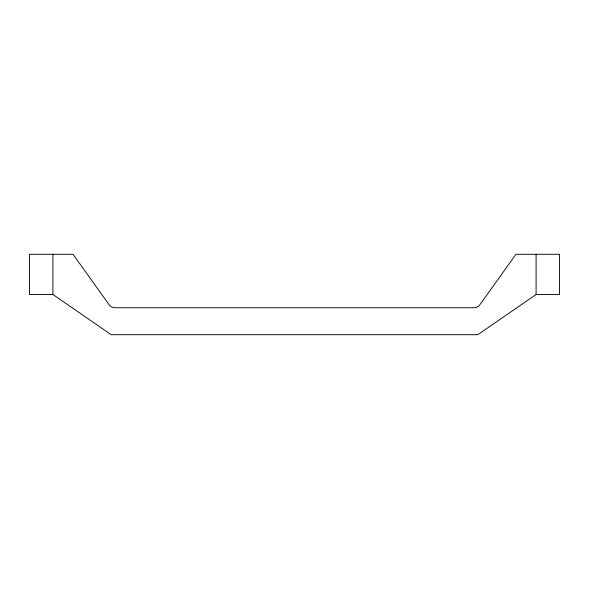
<?xml version="1.0" encoding="UTF-8"?>
<svg xmlns="http://www.w3.org/2000/svg" width="589" height="589" viewBox="0 0 589 589"><rect width="100%" height="100%" fill="white"/><g stroke="black" fill="none" stroke-linecap="round" stroke-linejoin="round"><path stroke-width="0.88" d="M536.093 294.5L477.789 334.707L111.211 334.707L52.907 294.5L29.45 294.5L29.45 254.293L73.014 254.293L109.76 305.588A9.593 9.593 0 0 0 113.935 307.738L475.065 307.738A9.593 9.593 0 0 0 479.24 305.588L515.986 254.293L559.55 254.293L559.55 294.5L536.093 294.5L536.093 254.293M52.907 254.293L52.907 294.5"/></g></svg>
